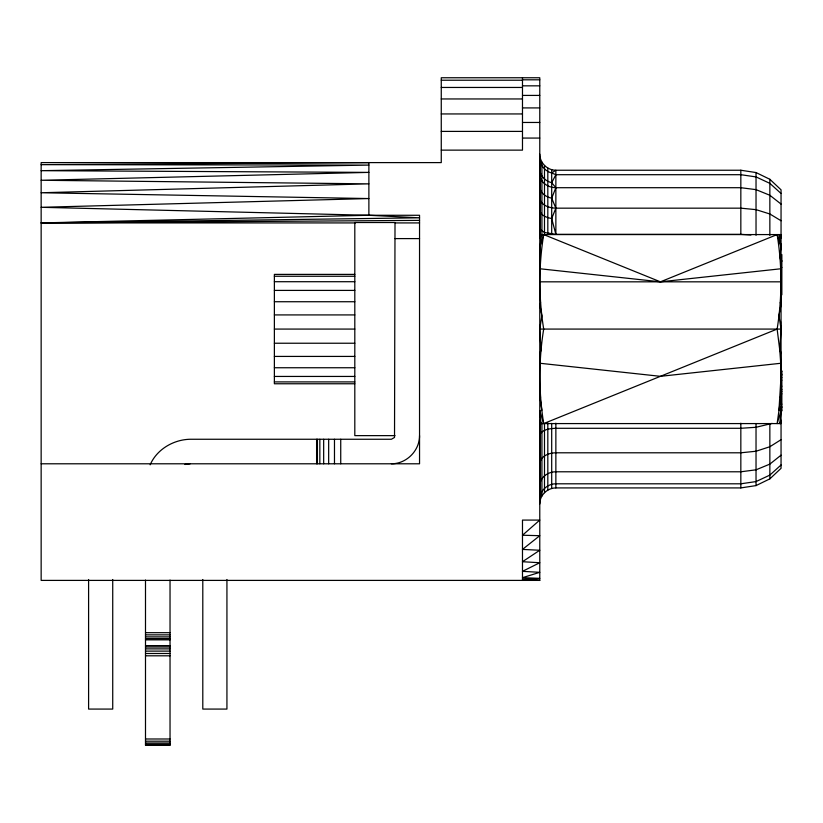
<?xml version="1.0" encoding="UTF-8"?>
<svg xmlns="http://www.w3.org/2000/svg" width="823" height="823" viewBox="0 0 823 823"><rect width="100%" height="100%" fill="white"/><g stroke="black" fill="none" stroke-linecap="round" stroke-linejoin="round"><path stroke-width="1.23" d="M540.588 234.576L539.775 237.796L541.863 234.576C539.106 246.005 540.906 257.27 540.094 268.782L660.406 281.826L777.128 234.576C782.231 265.839 782.159 297.823 777.128 329.077L543.694 423.578C538.654 392.324 538.592 360.33 543.694 329.077C538.654 297.823 538.592 265.839 543.694 234.576L660.406 281.826L780.729 268.782L780.698 259.873M780.615 270.798L781.048 304.623L778.959 315.744L781.048 329.077L779.793 350.289L780.729 363.282L781.048 395.894L777.128 423.578L781.048 410.914L780.688 408.475M780.585 351.061L780.729 363.282L660.406 376.327L540.094 363.282L539.775 353.54L541.03 350.289L539.775 329.077L541.863 315.744L539.775 304.623L540.588 302.669M780.729 423.578L781.048 420.358L779.793 423.578L781.048 410.914L778.959 410.245L781.048 376.327L780.615 365.289M539.929 235.224L540.32 177.747L539.775 169.044C539.867 175.772 545.371 181.214 551.698 182.685L555.864 187.706L740.834 187.706L756.028 189.64L769.855 195.267L781.048 204.073M395.009 435.634L354.806 435.634L354.806 222.519L395.009 222.519L394.526 437.445L391.398 439.256L190.134 439.256C173.478 439.595 156.864 449.317 150.146 464.81M419.545 435.634C419.637 450.706 406.459 463.884 391.398 463.791M539.775 503.995L540.32 499.839L540.32 423.516M539.775 499.263C539.765 490.755 547.49 483.718 555.864 483.801L740.834 483.801L756.028 481.578L769.855 475.108L781.048 464.974M539.775 485.426C539.939 477.217 548.18 471.682 555.864 471.785L740.834 471.785L756.028 469.82L769.855 464.11L781.048 455.17M780.667 331.504L780.605 321.598M780.626 413.444L781.048 410.914M780.626 398.054L781.048 395.894L780.235 397.17M539.775 463.555C540.464 455.932 549.219 452.815 555.864 452.794L740.834 452.794L756.028 451.241L769.855 446.735L781.048 439.688M780.502 422.497L781.048 420.358M539.775 435.346L540.32 433.515C544.054 429.061 550.443 428.557 555.864 428.289L740.834 428.289L756.028 427.281L772.097 423.403M539.775 247.239L543.694 234.576M750.967 234.967L740.834 234.349L555.864 234.349L551.698 218.507L555.864 208.168L551.698 198.178L555.864 187.706C549.363 187.665 542.563 184.126 540.32 177.747M540.32 499.839C542.203 492.977 548.746 487.957 555.864 487.916L740.834 487.916L756.028 485.601L769.855 478.863L781.048 468.328L781.048 189.825L769.855 179.291L756.028 172.552L740.834 170.238L555.864 170.238C547.254 170.299 539.723 162.769 539.775 154.158M551.698 182.685L555.864 174.702L740.834 174.702L756.028 176.914L769.855 183.364L781.048 193.467M540.32 235.357L540.32 158.325L539.775 157.934C539.826 164.95 544.97 171.225 551.698 172.995L555.864 170.238L555.864 234.349L544.487 232.487L540.32 229.627M540.094 423.578L539.775 420.358L541.03 423.578L539.775 410.914L541.863 410.245L539.775 395.894L540.588 397.17M184.928 464.47L190.134 463.791M524.951 579.845L522.482 580.102L539.775 580.4L539.775 77.753L441.262 77.753L441.262 162.604L41.15 162.604L41.15 580.4L539.775 580.4L522.482 579.186L539.775 578.343L522.482 577.684L539.775 572.324L522.482 571.347L539.775 562.737L522.482 561.718L539.775 550.248L522.482 549.414L539.775 535.691L522.482 535.238L539.775 520.085L522.482 520.085L522.482 580.4M41.15 463.791L419.545 463.791L419.545 215.276L368.879 215.276L41.15 222.92L355.413 222.92M419.545 220.369L41.15 222.92L419.545 217.817L368.879 215.276L41.15 207.303L368.879 198.559L41.15 192.757L368.879 183.848L41.15 180.268L368.879 172.388L41.15 170.68L368.879 165.094L41.15 164.662L368.879 162.604L368.879 215.276M522.482 79.81L539.775 79.81M441.262 80.222L522.482 80.222M522.482 85.839L539.775 85.839M441.262 87.454L522.482 87.454M522.482 95.417L539.775 95.417M441.262 98.955L522.482 98.955M522.482 107.916L539.775 107.916M441.262 113.944L522.482 113.944M522.482 122.462L539.775 122.462M441.262 131.402L522.482 131.402M522.482 138.069L539.775 138.069M441.262 150.136L522.482 150.136L522.482 77.753M395.174 222.92L419.545 222.92M539.775 234.576L781.048 234.576M395.009 238.598L419.545 238.598M781.048 254.595L781.85 254.595L781.85 294.809L781.048 294.809M781.048 260.582L781.85 260.582M781.048 261.447L781.85 261.447M781.048 267.434L781.85 267.434M354.806 274.388L274.378 274.388L274.378 383.765L354.806 383.765M274.378 276.25L354.806 276.25M274.378 281.713L354.806 281.713M539.775 281.826L781.048 281.826M274.378 290.406L354.806 290.406M274.378 301.732L354.806 301.732M274.378 314.921L354.806 314.921M274.378 329.077L354.806 329.077M539.775 329.077L781.048 329.077M274.378 343.232L354.806 343.232M274.378 356.421L354.806 356.421M274.378 367.747L354.806 367.747M781.048 371.636L781.85 371.636M781.048 374.208L781.85 374.208M781.048 375.062L781.85 375.062M274.378 376.44L354.806 376.44M781.048 377.623L781.85 377.623M781.048 380.195L781.85 380.195M274.378 381.903L354.806 381.903M781.048 386.182L781.85 386.182M781.048 389.608L781.85 389.608M781.048 391.316L781.85 391.316M781.048 393.878L781.85 393.878M781.048 404.144L781.85 404.144M781.048 406.716L781.85 406.716M781.048 407.57L781.85 407.57M781.048 410.142L781.85 410.142M539.775 423.578L781.048 423.578M145.496 632.681L170.032 632.681M145.496 634.862L170.032 634.862M145.496 636.879L170.032 636.879M145.496 638.576L170.032 638.576M145.496 639.841L170.032 639.841M145.496 645.623L170.032 645.623M145.496 647.001L170.032 647.001M145.496 648.884L170.032 648.884M145.496 651.116L170.032 651.116M145.496 653.493L170.032 653.493M145.496 655.808L170.032 655.808M145.496 738.992L170.032 738.992M145.496 741.184L170.032 741.184M145.496 743.004L170.032 743.004M145.496 744.331L170.032 744.331M145.496 745.103L170.032 745.103M551.698 218.507C546.925 217.653 540.516 215.667 539.775 210.081M551.698 198.178C546.05 197.067 540.032 193.055 539.775 186.79M551.698 172.995L555.864 174.702M781.048 220.749L769.855 213.98L756.028 209.649L740.834 208.168L555.864 208.168C549.99 208.024 543.18 206.131 540.32 200.503M780.729 234.576L781.048 237.796L778.959 234.576L781.048 247.239L779.793 255.788L781.048 262.259M780.235 302.669L781.048 304.623M781.048 353.54L779.793 350.289L777.128 329.077M777.128 234.576L781.048 247.239L780.667 243.443M539.775 410.914L543.694 423.578M780.235 234.576L781.048 237.796M781.85 370.782L781.85 410.996M769.855 179.291L769.855 235.419M769.855 424.329L769.855 478.863M756.028 172.552L756.028 235.265M756.028 423.526L756.028 485.601M740.834 170.238L740.834 234.349M740.834 423.187L740.834 487.916M555.864 423.187L555.864 487.916M551.698 169.692L551.698 234.133M551.698 423.392L551.698 488.461M547.82 168.087L547.82 233.495M547.82 423.001L547.82 490.066M544.487 165.526L544.487 234.946M544.487 423.979L544.487 492.627M541.935 162.203L541.935 234.967M541.935 423.001L541.935 495.96M340.732 439.256L340.732 463.791M334.477 439.256L334.477 463.791M328.665 439.256L328.665 463.791M323.665 439.256L323.665 463.791M319.838 439.256L319.838 463.791M317.421 439.256L317.421 463.791M316.598 439.256L316.598 463.791M226.932 579.505L226.932 709.076L202.797 709.076L202.797 579.505M170.032 580.061L170.032 745.247L145.496 745.247L145.496 580.061M112.73 579.505L112.73 709.076L88.596 709.076L88.596 579.505"/></g></svg>
